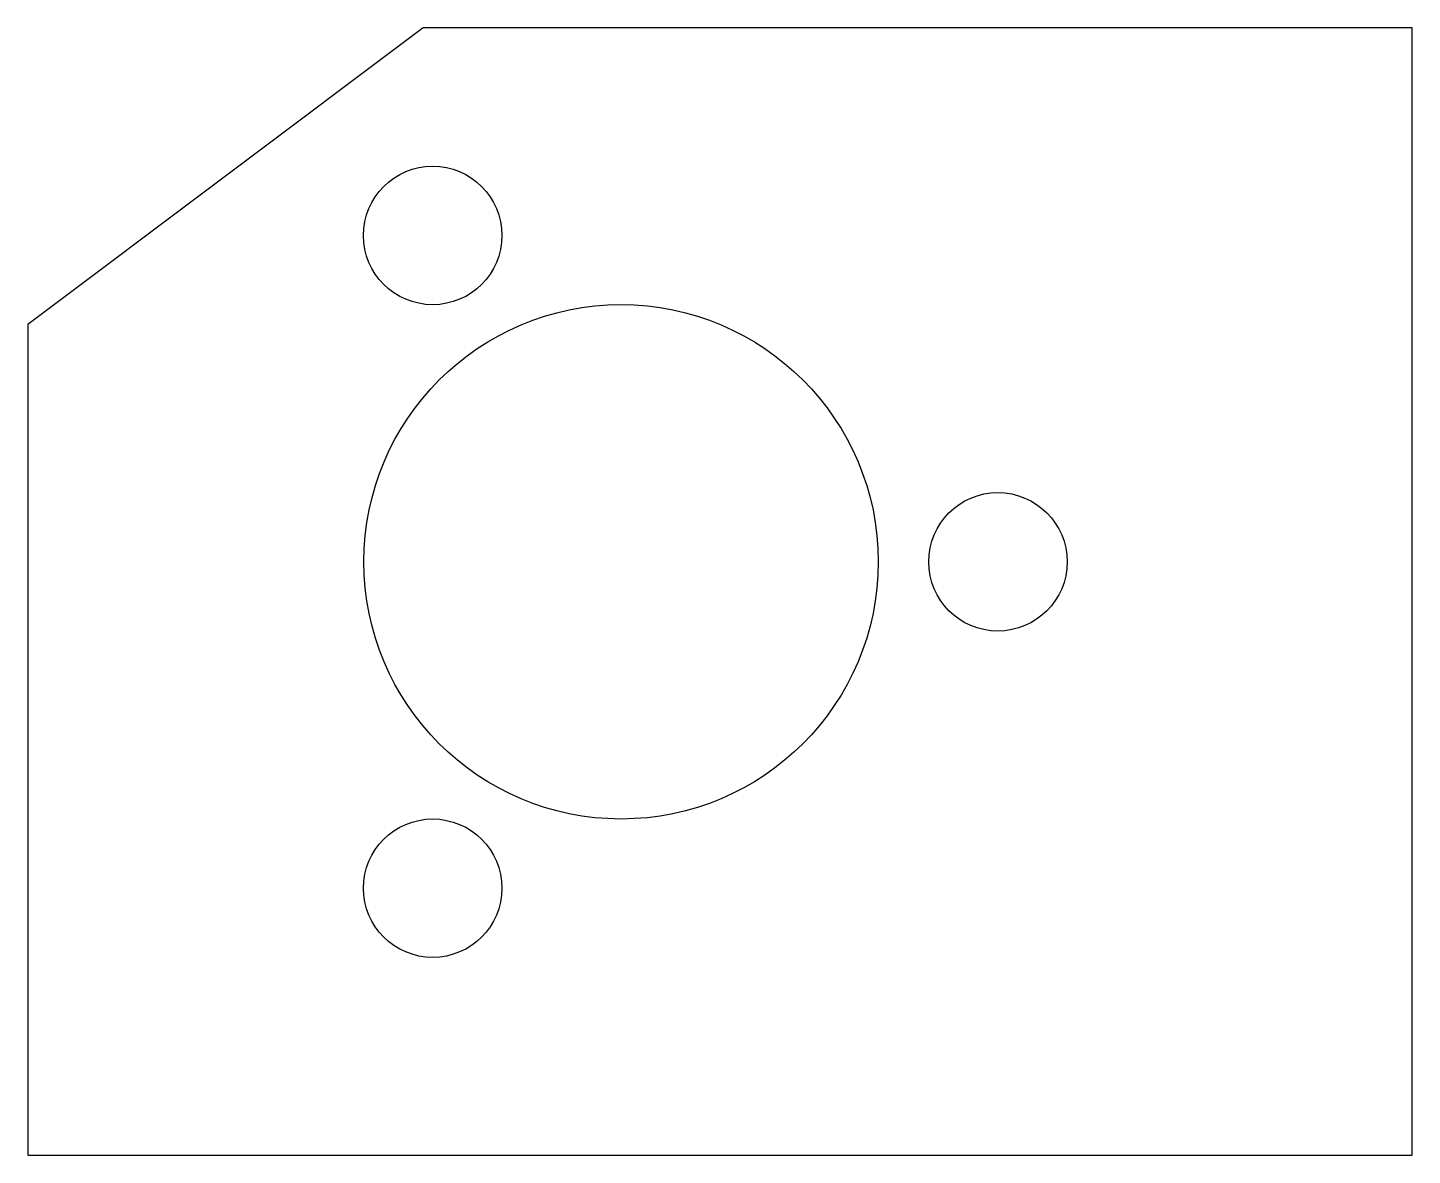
# Model space of a CAD drawing. Header units: millimetres. Extents: x 0 to 35, y 0 to 28.5.
import ezdxf

# ---------------------------------------------------------------- set-up
doc = ezdxf.new("R2010")
doc.units = ezdxf.units.MM
doc.layers.add('CUT_HOLES', color=7, linetype='Continuous')
doc.layers.add('CUT_OUTER', color=7, linetype='Continuous')

msp = doc.modelspace()

# ---------------------------------------------------------------- linework, layer by layer
at = {"layer": 'CUT_HOLES'}
for centre, radius in [((10.237, 23.249), 1.75), ((15, 15), 6.5), ((24.525, 15), 1.75), ((10.237, 6.751), 1.75)]:
    msp.add_circle(centre, radius, dxfattribs=at)
at = {"layer": 'CUT_OUTER'}
msp.add_lwpolyline([(0, 0), (35, 0), (35, 28.5), (10, 28.5), (0, 21)], close=True, dxfattribs=at)

doc.saveas('drawing.dxf')
